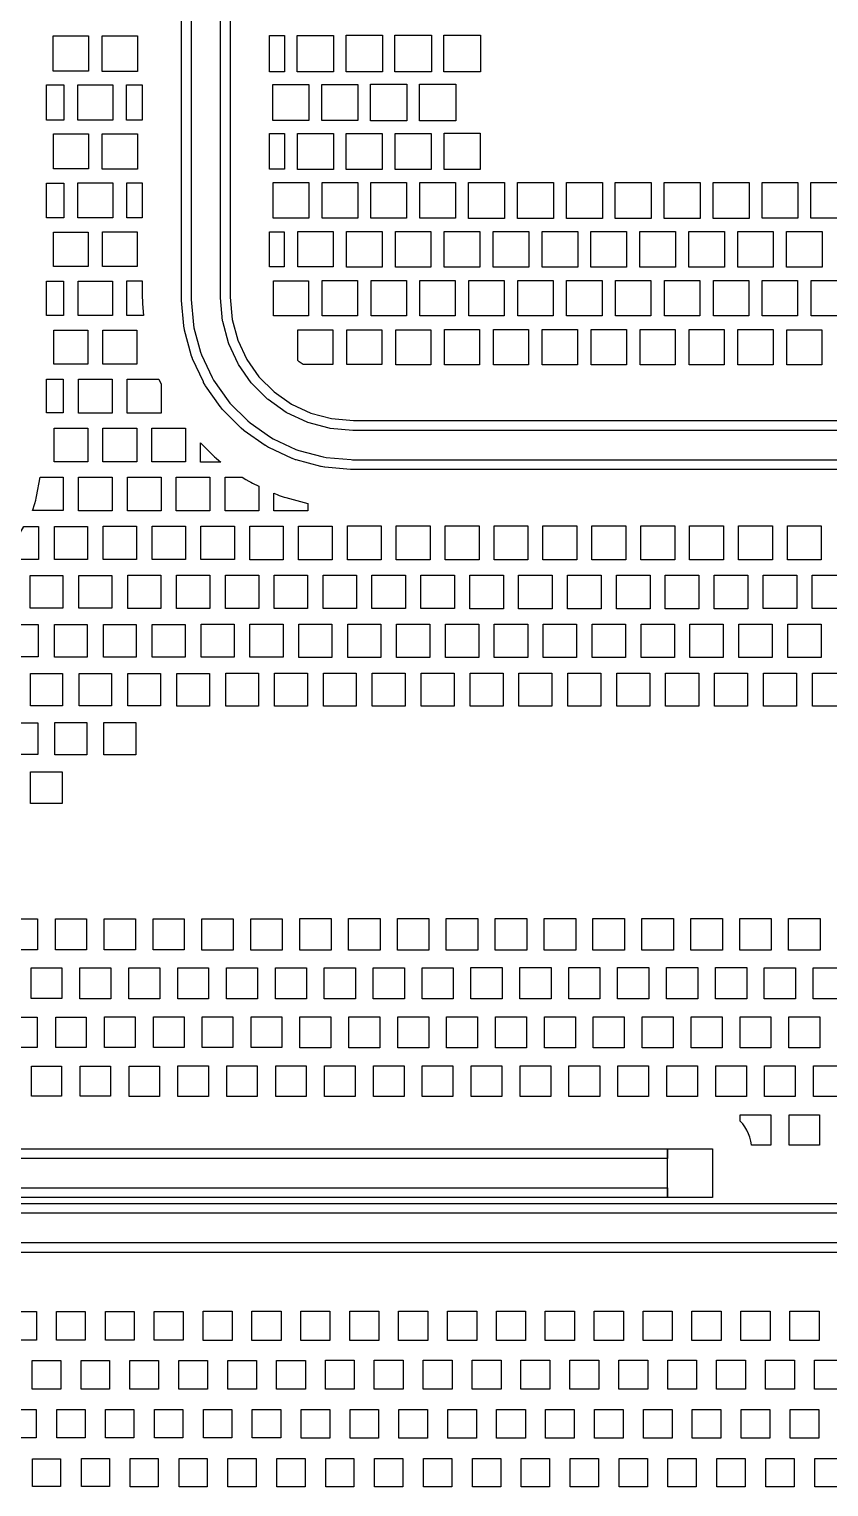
# Model space of a CAD drawing. Header units: metres. Extents: x -7 to 1980, y 20 to 2007.
# Drawn here: x 704 to 1113, y 68 to 812 of the extents above; entities that cross this region are included whole.
import ezdxf

# ---------------------------------------------------------------- set-up
doc = ezdxf.new("R2010")
doc.units = ezdxf.units.M

msp = doc.modelspace()

# ---------------------------------------------------------------- linework, layer by layer
for points in [[(869, 587.5), (868.89, 587.5), (868.02, 587.54), (867.91, 587.55), (854.89, 588.69), (854.67, 588.72), (852.95, 589.02), (852.74, 589.07), (840.11, 592.45), (839.91, 592.51), (838.27, 593.11), (838.07, 593.19), (826.22, 598.72), (826.02, 598.82), (824.51, 599.69), (824.33, 599.81), (813.62, 607.31), (813.45, 607.44), (812.11, 608.56), (811.95, 608.71), (802.71, 617.95), (802.56, 618.11), (801.44, 619.45), (801.31, 619.62), (793.81, 630.33), (793.69, 630.51), (792.82, 632.02), (792.72, 632.22), (787.19, 644.07), (787.11, 644.27), (786.51, 645.91), (786.45, 646.11), (783.07, 658.74), (783.02, 658.95), (782.72, 660.67), (782.69, 660.89), (781.55, 673.91), (781.54, 674.02), (781.5, 674.89), (781.5, 675), (781.5, 1224.05)], [(786.5, 1224), (786.5, 675.05), (786.53, 674.29), (787.66, 661.43), (787.92, 659.93), (791.25, 647.51), (791.77, 646.08), (797.2, 634.43), (797.97, 633.11), (805.34, 622.58), (806.32, 621.41), (815.41, 612.32), (816.58, 611.34), (827.11, 603.97), (828.43, 603.2), (840.08, 597.77), (841.51, 597.25), (853.93, 593.92), (855.43, 593.66), (868.29, 592.53), (869.05, 592.5), (1480, 592.5)], [(1480, 607.5), (869.44, 607.5), (869.22, 607.51), (857.5, 608.53), (857.07, 608.61), (846.13, 611.54), (845.73, 611.69), (835.46, 616.48), (835.09, 616.69), (825.81, 623.19), (825.48, 623.47), (817.47, 631.48), (817.19, 631.81), (810.69, 641.09), (810.48, 641.46), (805.69, 651.73), (805.54, 652.13), (802.61, 663.07), (802.53, 663.5), (801.51, 675.22), (801.5, 675.44), (801.5, 1223.61)], [(806.5, 1223.5), (806.5, 675.55), (807.5, 664.16), (810.31, 653.64), (814.91, 643.77), (821.16, 634.86), (828.86, 627.16), (837.77, 620.91), (847.64, 616.31), (858.16, 613.5), (869.55, 612.5), (1480, 612.5)], [(715.98, 790.98), (715.98, 809.02), (734.02, 809.02), (734.02, 790.98), (715.98, 790.98), (715.98, 790.98)], [(740.92, 790.92), (740.92, 809.08), (759.08, 809.08), (759.08, 790.92), (740.92, 790.92), (740.92, 790.92)], [(826.5, 809.25), (834.25, 809.25), (834.25, 790.75), (826.5, 790.75), (826.5, 809.25), (826.5, 809.25)], [(840.71, 790.71), (840.71, 809.29), (859.29, 809.29), (859.29, 790.71), (840.71, 790.71), (840.71, 790.71)], [(865.67, 790.67), (865.67, 809.33), (884.33, 809.33), (884.33, 790.67), (865.67, 790.67), (865.67, 790.67)], [(890.63, 790.63), (890.63, 809.37), (909.37, 809.37), (909.37, 790.63), (890.63, 790.63), (890.63, 790.63)], [(915.6, 790.6), (915.6, 809.4), (934.4, 809.4), (934.4, 790.6), (915.6, 790.6), (915.6, 790.6)], [(712.5, 783.95), (721.45, 783.95), (721.45, 766.05), (712.5, 766.05), (712.5, 783.95), (712.5, 783.95)], [(728.49, 765.99), (728.49, 784.01), (746.51, 784.01), (746.51, 765.99), (728.49, 765.99), (728.49, 765.99)], [(753.44, 765.94), (753.44, 784.06), (761.5, 784.06), (761.5, 765.94), (753.44, 765.94), (753.44, 765.94)], [(828.29, 765.79), (828.29, 784.21), (846.71, 784.21), (846.71, 765.79), (828.29, 765.79), (828.29, 765.79)], [(853.25, 765.75), (853.25, 784.25), (871.75, 784.25), (871.75, 765.75), (853.25, 765.75), (853.25, 765.75)], [(878.21, 765.71), (878.21, 784.29), (896.79, 784.29), (896.79, 765.71), (878.21, 765.71), (878.21, 765.71)], [(903.19, 765.69), (903.19, 784.31), (921.81, 784.31), (921.81, 765.69), (903.19, 765.69), (903.19, 765.69)], [(716.07, 741.07), (716.07, 758.93), (733.93, 758.93), (733.93, 741.07), (716.07, 741.07), (716.07, 741.07)], [(741.02, 741.02), (741.02, 758.98), (758.98, 758.98), (758.98, 741.02), (741.02, 741.02), (741.02, 741.02)], [(826.5, 759.13), (834.13, 759.13), (834.13, 740.87), (826.5, 740.87), (826.5, 759.13), (826.5, 759.13)], [(840.83, 740.83), (840.83, 759.17), (859.17, 759.17), (859.17, 740.83), (840.83, 740.83), (840.83, 740.83)], [(865.8, 740.8), (865.8, 759.2), (884.2, 759.2), (884.2, 740.8), (865.8, 740.8), (865.8, 740.8)], [(890.77, 740.77), (890.77, 759.23), (909.23, 759.23), (909.23, 740.77), (890.77, 740.77), (890.77, 740.77)], [(915.75, 740.75), (915.75, 759.25), (934.25, 759.25), (934.25, 740.75), (915.75, 740.75), (915.75, 740.75)], [(712.5, 733.85), (721.35, 733.85), (721.35, 716.15), (712.5, 716.15), (712.5, 733.85), (712.5, 733.85)], [(728.6, 716.1), (728.6, 733.9), (746.4, 733.9), (746.4, 716.1), (728.6, 716.1), (728.6, 716.1)], [(753.55, 716.05), (753.55, 733.95), (761.5, 733.95), (761.5, 716.05), (753.55, 716.05), (753.55, 716.05)], [(828.42, 715.92), (828.42, 734.08), (846.58, 734.08), (846.58, 715.92), (828.42, 715.92), (828.42, 715.92)], [(853.38, 715.88), (853.38, 734.12), (871.62, 734.12), (871.62, 715.88), (853.38, 715.88), (853.38, 715.88)], [(878.35, 715.85), (878.35, 734.15), (896.65, 734.15), (896.65, 715.85), (878.35, 715.85), (878.35, 715.85)], [(903.33, 715.83), (903.33, 734.17), (921.67, 734.17), (921.67, 715.83), (903.33, 715.83), (903.33, 715.83)], [(928.31, 715.81), (928.31, 734.19), (946.69, 734.19), (946.69, 715.81), (928.31, 715.81), (928.31, 715.81)], [(953.3, 715.8), (953.3, 734.2), (971.7, 734.2), (971.7, 715.8), (953.3, 715.8), (953.3, 715.8)], [(978.3, 715.8), (978.3, 734.2), (996.7, 734.2), (996.7, 715.8), (978.3, 715.8), (978.3, 715.8)], [(1003.3, 715.8), (1003.3, 734.2), (1021.7, 734.2), (1021.7, 715.8), (1003.3, 715.8), (1003.3, 715.8)], [(1028.3, 715.8), (1028.3, 734.2), (1046.7, 734.2), (1046.7, 715.8), (1028.3, 715.8), (1028.3, 715.8)], [(1053.31, 715.81), (1053.31, 734.19), (1071.69, 734.19), (1071.69, 715.81), (1053.31, 715.81), (1053.31, 715.81)], [(1078.33, 715.83), (1078.33, 734.17), (1096.67, 734.17), (1096.67, 715.83), (1078.33, 715.83), (1078.33, 715.83)], [(1103.35, 715.85), (1103.35, 734.15), (1121.65, 734.15), (1121.65, 715.85), (1103.35, 715.85), (1103.35, 715.85)], [(716.18, 691.18), (716.18, 708.82), (733.82, 708.82), (733.82, 691.18), (716.18, 691.18), (716.18, 691.18)], [(741.13, 691.13), (741.13, 708.87), (758.87, 708.87), (758.87, 691.13), (741.13, 691.13), (741.13, 691.13)], [(826.5, 709), (834, 709), (834, 691), (826.5, 691), (826.5, 709), (826.5, 709)], [(840.97, 690.97), (840.97, 709.03), (859.03, 709.03), (859.03, 690.97), (840.97, 690.97), (840.97, 690.97)], [(865.94, 690.94), (865.94, 709.06), (884.06, 709.06), (884.06, 690.94), (865.94, 690.94), (865.94, 690.94)], [(890.91, 690.91), (890.91, 709.09), (909.09, 709.09), (909.09, 690.91), (890.91, 690.91), (890.91, 690.91)], [(915.89, 690.89), (915.89, 709.11), (934.11, 709.11), (934.11, 690.89), (915.89, 690.89), (915.89, 690.89)], [(940.88, 690.88), (940.88, 709.12), (959.12, 709.12), (959.12, 690.88), (940.88, 690.88), (940.88, 690.88)], [(965.87, 690.87), (965.87, 709.13), (984.13, 709.13), (984.13, 690.87), (965.87, 690.87), (965.87, 690.87)], [(990.87, 690.87), (990.87, 709.13), (1009.13, 709.13), (1009.13, 690.87), (990.87, 690.87), (990.87, 690.87)], [(1015.87, 690.87), (1015.87, 709.13), (1034.13, 709.13), (1034.13, 690.87), (1015.87, 690.87), (1015.87, 690.87)], [(1040.88, 690.88), (1040.88, 709.12), (1059.12, 709.12), (1059.12, 690.88), (1040.88, 690.88), (1040.88, 690.88)], [(1065.89, 690.89), (1065.89, 709.11), (1084.11, 709.11), (1084.11, 690.89), (1065.89, 690.89), (1065.89, 690.89)], [(1090.91, 690.91), (1090.91, 709.09), (1109.09, 709.09), (1109.09, 690.91), (1090.91, 690.91), (1090.91, 690.91)], [(712.5, 683.74), (721.24, 683.74), (721.24, 666.26), (712.5, 666.26), (712.5, 683.74), (712.5, 683.74)], [(728.71, 666.21), (728.71, 683.79), (746.29, 683.79), (746.29, 666.21), (728.71, 666.21), (728.71, 666.21)], [(753.67, 666.17), (753.67, 683.83), (761.5, 683.83), (761.5, 675), (761.52, 674.13), (761.57, 673.04), (761.62, 672.17), (762.15, 666.17), (753.67, 666.17), (753.67, 666.17)], [(828.55, 666.05), (828.55, 683.95), (846.45, 683.95), (846.45, 666.05), (828.55, 666.05), (828.55, 666.05)], [(853.52, 666.02), (853.52, 683.98), (871.48, 683.98), (871.48, 666.02), (853.52, 666.02), (853.52, 666.02)], [(878.49, 665.99), (878.49, 684.01), (896.51, 684.01), (896.51, 665.99), (878.49, 665.99), (878.49, 665.99)], [(903.47, 665.97), (903.47, 684.03), (921.53, 684.03), (921.53, 665.97), (903.47, 665.97), (903.47, 665.97)], [(928.46, 665.96), (928.46, 684.04), (946.54, 684.04), (946.54, 665.96), (928.46, 665.96), (928.46, 665.96)], [(953.45, 665.95), (953.45, 684.05), (971.55, 684.05), (971.55, 665.95), (953.45, 665.95), (953.45, 665.95)], [(978.45, 665.95), (978.45, 684.05), (996.55, 684.05), (996.55, 665.95), (978.45, 665.95), (978.45, 665.95)], [(1003.45, 665.95), (1003.45, 684.05), (1021.55, 684.05), (1021.55, 665.95), (1003.45, 665.95), (1003.45, 665.95)], [(1028.45, 665.95), (1028.45, 684.05), (1046.55, 684.05), (1046.55, 665.95), (1028.45, 665.95), (1028.45, 665.95)], [(1053.46, 665.96), (1053.46, 684.04), (1071.54, 684.04), (1071.54, 665.96), (1053.46, 665.96), (1053.46, 665.96)], [(1078.47, 665.97), (1078.47, 684.03), (1096.53, 684.03), (1096.53, 665.97), (1078.47, 665.97), (1078.47, 665.97)], [(1103.49, 665.99), (1103.49, 684.01), (1121.51, 684.01), (1121.51, 665.99), (1103.49, 665.99), (1103.49, 665.99)], [(716.29, 641.29), (716.29, 658.71), (733.71, 658.71), (733.71, 641.29), (716.29, 641.29), (716.29, 641.29)], [(741.25, 641.25), (741.25, 658.75), (758.75, 658.75), (758.75, 641.25), (741.25, 641.25), (741.25, 641.25)], [(841.1, 643.2), (841.1, 658.9), (858.9, 658.9), (858.9, 641.1), (843.81, 641.1), (841.76, 642.54), (841.1, 643.2), (841.1, 643.2)], [(866.08, 641.08), (866.08, 658.92), (883.92, 658.92), (883.92, 641.08), (866.08, 641.08), (866.08, 641.08)], [(891.06, 641.06), (891.06, 658.94), (908.94, 658.94), (908.94, 641.06), (891.06, 641.06), (891.06, 641.06)], [(916.04, 641.04), (916.04, 658.96), (933.96, 658.96), (933.96, 641.04), (916.04, 641.04), (916.04, 641.04)], [(941.03, 641.03), (941.03, 658.97), (958.97, 658.97), (958.97, 641.03), (941.03, 641.03), (941.03, 641.03)], [(966.02, 641.02), (966.02, 658.98), (983.98, 658.98), (983.98, 641.02), (966.02, 641.02), (966.02, 641.02)], [(991.02, 641.02), (991.02, 658.98), (1008.98, 658.98), (1008.98, 641.02), (991.02, 641.02), (991.02, 641.02)], [(1016.02, 641.02), (1016.02, 658.98), (1033.98, 658.98), (1033.98, 641.02), (1016.02, 641.02), (1016.02, 641.02)], [(1041.03, 641.03), (1041.03, 658.97), (1058.97, 658.97), (1058.97, 641.03), (1041.03, 641.03), (1041.03, 641.03)], [(1066.04, 641.04), (1066.04, 658.96), (1083.96, 658.96), (1083.96, 641.04), (1066.04, 641.04), (1066.04, 641.04)], [(1091.06, 641.06), (1091.06, 658.94), (1108.94, 658.94), (1108.94, 641.06), (1091.06, 641.06), (1091.06, 641.06)], [(712.5, 633.62), (721.12, 633.62), (721.12, 616.38), (712.5, 616.38), (712.5, 633.62), (712.5, 633.62)], [(728.83, 616.33), (728.83, 633.67), (746.17, 633.67), (746.17, 616.33), (728.83, 616.33), (728.83, 616.33)], [(753.79, 616.29), (753.79, 633.71), (769.96, 633.71), (771.21, 631.02), (771.21, 616.29), (753.79, 616.29), (753.79, 616.29)], [(716.41, 591.41), (716.41, 608.59), (733.59, 608.59), (733.59, 591.41), (716.41, 591.41), (716.41, 591.41)], [(741.37, 591.37), (741.37, 608.63), (758.63, 608.63), (758.63, 591.37), (741.37, 591.37), (741.37, 591.37)], [(766.34, 591.34), (766.34, 608.66), (783.66, 608.66), (783.66, 591.34), (766.34, 591.34), (766.34, 591.34)], [(791.3, 591.3), (791.3, 601.07), (797.81, 594.57), (798.44, 593.96), (799.24, 593.23), (800.58, 592.1), (801.45, 591.44), (801.64, 591.3), (791.3, 591.3), (791.3, 591.3)], [(709.21, 583.5), (721, 583.5), (721, 566.5), (705.32, 566.5), (705.7, 567.42), (706.3, 569.06), (706.63, 570.1), (707.08, 571.78), (707.31, 572.85), (707.48, 573.7), (709.21, 583.5), (709.21, 583.5)], [(728.96, 566.46), (728.96, 583.54), (746.04, 583.54), (746.04, 566.46), (728.96, 566.46), (728.96, 566.46)], [(753.92, 566.42), (753.92, 583.58), (771.08, 583.58), (771.08, 566.42), (753.92, 566.42), (753.92, 566.42)], [(778.89, 566.39), (778.89, 583.61), (796.11, 583.61), (796.11, 566.39), (778.89, 566.39), (778.89, 566.39)], [(803.85, 566.35), (803.85, 583.65), (812.54, 583.65), (812.86, 583.43), (813.58, 582.94), (814.5, 582.35), (816.02, 581.48), (816.98, 580.98), (817.76, 580.59), (821.15, 579.02), (821.15, 566.35), (803.85, 566.35), (803.85, 566.35)], [(1480, 587.5), (869, 587.5), (869, 587.5)], [(828.83, 566.33), (828.83, 575.44), (829.61, 575.07), (830.41, 574.72), (831.42, 574.3), (833.06, 573.7), (834.1, 573.37), (834.94, 573.13), (846.17, 570.12), (846.17, 566.33), (828.83, 566.33), (828.83, 566.33)], [(791.44, 541.44), (791.44, 558.56), (808.56, 558.56), (808.56, 541.44), (791.44, 541.44), (791.44, 541.44)], [(816.41, 541.41), (816.41, 558.59), (833.59, 558.59), (833.59, 541.41), (816.41, 541.41), (816.41, 541.41)], [(841.39, 541.39), (841.39, 558.61), (858.61, 558.61), (858.61, 541.39), (841.39, 541.39), (841.39, 541.39)], [(866.36, 541.36), (866.36, 558.64), (883.64, 558.64), (883.64, 541.36), (866.36, 541.36), (866.36, 541.36)], [(891.35, 541.35), (891.35, 558.65), (908.65, 558.65), (908.65, 541.35), (891.35, 541.35), (891.35, 541.35)], [(916.33, 541.33), (916.33, 558.67), (933.67, 558.67), (933.67, 541.33), (916.33, 541.33), (916.33, 541.33)], [(941.33, 541.33), (941.33, 558.67), (958.67, 558.67), (958.67, 541.33), (941.33, 541.33), (941.33, 541.33)], [(966.32, 541.32), (966.32, 558.68), (983.68, 558.68), (983.68, 541.32), (966.32, 541.32), (966.32, 541.32)], [(991.32, 541.32), (991.32, 558.68), (1008.68, 558.68), (1008.68, 541.32), (991.32, 541.32), (991.32, 541.32)], [(1016.32, 541.32), (1016.32, 558.68), (1033.68, 558.68), (1033.68, 541.32), (1016.32, 541.32), (1016.32, 541.32)], [(1041.33, 541.33), (1041.33, 558.67), (1058.67, 558.67), (1058.67, 541.33), (1041.33, 541.33), (1041.33, 541.33)], [(1066.33, 541.33), (1066.33, 558.67), (1083.67, 558.67), (1083.67, 541.33), (1066.33, 541.33), (1066.33, 541.33)], [(1091.35, 541.35), (1091.35, 558.65), (1108.65, 558.65), (1108.65, 541.35), (1091.35, 541.35), (1091.35, 541.35)], [(691.58, 541.58), (691.58, 542.24), (700.92, 558.42), (708.42, 558.42), (708.42, 541.58), (691.58, 541.58), (691.58, 541.58)], [(716.54, 541.54), (716.54, 558.46), (733.46, 558.46), (733.46, 541.54), (716.54, 541.54), (716.54, 541.54)], [(741.5, 541.5), (741.5, 558.5), (758.5, 558.5), (758.5, 541.5), (741.5, 541.5), (741.5, 541.5)], [(766.47, 541.47), (766.47, 558.53), (783.53, 558.53), (783.53, 541.47), (766.47, 541.47), (766.47, 541.47)], [(704.12, 516.62), (704.12, 533.38), (720.88, 533.38), (720.88, 516.62), (704.12, 516.62), (704.12, 516.62)], [(729.09, 516.59), (729.09, 533.41), (745.91, 533.41), (745.91, 516.59), (729.09, 516.59), (729.09, 516.59)], [(754.05, 516.55), (754.05, 533.45), (770.95, 533.45), (770.95, 516.55), (754.05, 516.55), (754.05, 516.55)], [(779.02, 516.52), (779.02, 533.48), (795.98, 533.48), (795.98, 516.52), (779.02, 516.52), (779.02, 516.52)], [(803.99, 516.49), (803.99, 533.51), (821.01, 533.51), (821.01, 516.49), (803.99, 516.49), (803.99, 516.49)], [(828.97, 516.47), (828.97, 533.53), (846.03, 533.53), (846.03, 516.47), (828.97, 516.47), (828.97, 516.47)], [(853.95, 516.45), (853.95, 533.55), (871.05, 533.55), (871.05, 516.45), (853.95, 516.45), (853.95, 516.45)], [(878.93, 516.43), (878.93, 533.57), (896.07, 533.57), (896.07, 516.43), (878.93, 516.43), (878.93, 516.43)], [(903.91, 516.41), (903.91, 533.59), (921.09, 533.59), (921.09, 516.41), (903.91, 516.41), (903.91, 516.41)], [(928.9, 516.4), (928.9, 533.6), (946.1, 533.6), (946.1, 516.4), (928.9, 516.4), (928.9, 516.4)], [(953.9, 516.4), (953.9, 533.6), (971.1, 533.6), (971.1, 516.4), (953.9, 516.4), (953.9, 516.4)], [(978.9, 516.4), (978.9, 533.6), (996.1, 533.6), (996.1, 516.4), (978.9, 516.4), (978.9, 516.4)], [(1003.9, 516.4), (1003.9, 533.6), (1021.1, 533.6), (1021.1, 516.4), (1003.9, 516.4), (1003.9, 516.4)], [(1028.9, 516.4), (1028.9, 533.6), (1046.1, 533.6), (1046.1, 516.4), (1028.9, 516.4), (1028.9, 516.4)], [(1053.9, 516.4), (1053.9, 533.6), (1071.1, 533.6), (1071.1, 516.4), (1053.9, 516.4), (1053.9, 516.4)], [(1078.91, 516.41), (1078.91, 533.59), (1096.09, 533.59), (1096.09, 516.41), (1078.91, 516.41), (1078.91, 516.41)], [(1103.93, 516.43), (1103.93, 533.57), (1121.07, 533.57), (1121.07, 516.43), (1103.93, 516.43), (1103.93, 516.43)], [(691.71, 491.71), (691.71, 508.29), (708.29, 508.29), (708.29, 491.71), (691.71, 491.71), (691.71, 491.71)], [(716.67, 491.67), (716.67, 508.33), (733.33, 508.33), (733.33, 491.67), (716.67, 491.67), (716.67, 491.67)], [(741.64, 491.64), (741.64, 508.36), (758.36, 508.36), (758.36, 491.64), (741.64, 491.64), (741.64, 491.64)], [(766.61, 491.61), (766.61, 508.39), (783.39, 508.39), (783.39, 491.61), (766.61, 491.61), (766.61, 491.61)], [(791.58, 491.58), (791.58, 508.42), (808.42, 508.42), (808.42, 491.58), (791.58, 491.58), (791.58, 491.58)], [(816.55, 491.55), (816.55, 508.45), (833.45, 508.45), (833.45, 491.55), (816.55, 491.55), (816.55, 491.55)], [(841.53, 491.53), (841.53, 508.47), (858.47, 508.47), (858.47, 491.53), (841.53, 491.53), (841.53, 491.53)], [(866.51, 491.51), (866.51, 508.49), (883.49, 508.49), (883.49, 491.51), (866.51, 491.51), (866.51, 491.51)], [(891.49, 491.49), (891.49, 508.51), (908.51, 508.51), (908.51, 491.49), (891.49, 491.49), (891.49, 491.49)], [(916.48, 491.48), (916.48, 508.52), (933.52, 508.52), (933.52, 491.48), (916.48, 491.48), (916.48, 491.48)], [(941.47, 491.47), (941.47, 508.53), (958.53, 508.53), (958.53, 491.47), (941.47, 491.47), (941.47, 491.47)], [(966.47, 491.47), (966.47, 508.53), (983.53, 508.53), (983.53, 491.47), (966.47, 491.47), (966.47, 491.47)], [(991.47, 491.47), (991.47, 508.53), (1008.53, 508.53), (1008.53, 491.47), (991.47, 491.47), (991.47, 491.47)], [(1016.47, 491.47), (1016.47, 508.53), (1033.53, 508.53), (1033.53, 491.47), (1016.47, 491.47), (1016.47, 491.47)], [(1041.47, 491.47), (1041.47, 508.53), (1058.53, 508.53), (1058.53, 491.47), (1041.47, 491.47), (1041.47, 491.47)], [(1066.48, 491.48), (1066.48, 508.52), (1083.52, 508.52), (1083.52, 491.48), (1066.48, 491.48), (1066.48, 491.48)], [(1091.49, 491.49), (1091.49, 508.51), (1108.51, 508.51), (1108.51, 491.49), (1091.49, 491.49), (1091.49, 491.49)], [(704.26, 466.76), (704.26, 483.24), (720.74, 483.24), (720.74, 466.76), (704.26, 466.76), (704.26, 466.76)], [(729.22, 466.72), (729.22, 483.28), (745.78, 483.28), (745.78, 466.72), (729.22, 466.72), (729.22, 466.72)], [(754.19, 466.69), (754.19, 483.31), (770.81, 483.31), (770.81, 466.69), (754.19, 466.69), (754.19, 466.69)], [(779.16, 466.66), (779.16, 483.34), (795.84, 483.34), (795.84, 466.66), (779.16, 466.66), (779.16, 466.66)], [(804.13, 466.63), (804.13, 483.37), (820.87, 483.37), (820.87, 466.63), (804.13, 466.63), (804.13, 466.63)], [(829.11, 466.61), (829.11, 483.39), (845.89, 483.39), (845.89, 466.61), (829.11, 466.61), (829.11, 466.61)], [(854.09, 466.59), (854.09, 483.41), (870.91, 483.41), (870.91, 466.59), (854.09, 466.59), (854.09, 466.59)], [(879.08, 466.58), (879.08, 483.42), (895.92, 483.42), (895.92, 466.58), (879.08, 466.58), (879.08, 466.58)], [(904.06, 466.56), (904.06, 483.44), (920.94, 483.44), (920.94, 466.56), (904.06, 466.56), (904.06, 466.56)], [(929.05, 466.55), (929.05, 483.45), (945.95, 483.45), (945.95, 466.55), (929.05, 466.55), (929.05, 466.55)], [(954.05, 466.55), (954.05, 483.45), (970.95, 483.45), (970.95, 466.55), (954.05, 466.55), (954.05, 466.55)], [(979.05, 466.55), (979.05, 483.45), (995.95, 483.45), (995.95, 466.55), (979.05, 466.55), (979.05, 466.55)], [(1004.05, 466.55), (1004.05, 483.45), (1020.95, 483.45), (1020.95, 466.55), (1004.05, 466.55), (1004.05, 466.55)], [(1029.05, 466.55), (1029.05, 483.45), (1045.95, 483.45), (1045.95, 466.55), (1029.05, 466.55), (1029.05, 466.55)], [(1054.05, 466.55), (1054.05, 483.45), (1070.95, 483.45), (1070.95, 466.55), (1054.05, 466.55), (1054.05, 466.55)], [(1079.06, 466.56), (1079.06, 483.44), (1095.94, 483.44), (1095.94, 466.56), (1079.06, 466.56), (1079.06, 466.56)], [(1104.08, 466.58), (1104.08, 483.42), (1120.92, 483.42), (1120.92, 466.58), (1104.08, 466.58), (1104.08, 466.58)], [(691.84, 441.84), (691.84, 458.16), (708.16, 458.16), (708.16, 441.84), (691.84, 441.84), (691.84, 441.84)], [(716.8, 441.8), (716.8, 458.2), (733.2, 458.2), (733.2, 441.8), (716.8, 441.8), (716.8, 441.8)], [(741.77, 441.77), (741.77, 458.23), (758.23, 458.23), (758.23, 441.77), (741.77, 441.77), (741.77, 441.77)], [(704.39, 416.89), (704.39, 433.11), (720.61, 433.11), (720.61, 416.89), (704.39, 416.89), (704.39, 416.89)], [(692.11, 342.11), (692.11, 357.89), (707.89, 357.89), (707.89, 342.11), (692.11, 342.11), (692.11, 342.11)], [(717.08, 342.08), (717.08, 357.92), (732.92, 357.92), (732.92, 342.08), (717.08, 342.08), (717.08, 342.08)], [(742.05, 342.05), (742.05, 357.95), (757.95, 357.95), (757.95, 342.05), (742.05, 342.05), (742.05, 342.05)], [(767.03, 342.03), (767.03, 357.97), (782.97, 357.97), (782.97, 342.03), (767.03, 342.03), (767.03, 342.03)], [(792, 342), (792, 358), (808, 358), (808, 342), (792, 342), (792, 342)], [(816.98, 341.98), (816.98, 358.02), (833.02, 358.02), (833.02, 341.98), (816.98, 341.98), (816.98, 341.98)], [(841.97, 341.97), (841.97, 358.03), (858.03, 358.03), (858.03, 341.97), (841.97, 341.97), (841.97, 341.97)], [(866.95, 341.95), (866.95, 358.05), (883.05, 358.05), (883.05, 341.95), (866.95, 341.95), (866.95, 341.95)], [(891.94, 341.94), (891.94, 358.06), (908.06, 358.06), (908.06, 341.94), (891.94, 341.94), (891.94, 341.94)], [(916.93, 341.93), (916.93, 358.07), (933.07, 358.07), (933.07, 341.93), (916.93, 341.93), (916.93, 341.93)], [(941.92, 341.92), (941.92, 358.08), (958.08, 358.08), (958.08, 341.92), (941.92, 341.92), (941.92, 341.92)], [(966.92, 341.92), (966.92, 358.08), (983.08, 358.08), (983.08, 341.92), (966.92, 341.92), (966.92, 341.92)], [(991.92, 341.92), (991.92, 358.08), (1008.08, 358.08), (1008.08, 341.92), (991.92, 341.92), (991.92, 341.92)], [(1016.92, 341.92), (1016.92, 358.08), (1033.08, 358.08), (1033.08, 341.92), (1016.92, 341.92), (1016.92, 341.92)], [(1041.92, 341.92), (1041.92, 358.08), (1058.08, 358.08), (1058.08, 341.92), (1041.92, 341.92), (1041.92, 341.92)], [(1066.93, 341.93), (1066.93, 358.07), (1083.07, 358.07), (1083.07, 341.93), (1066.93, 341.93), (1066.93, 341.93)], [(1091.94, 341.94), (1091.94, 358.06), (1108.06, 358.06), (1108.06, 341.94), (1091.94, 341.94), (1091.94, 341.94)], [(704.66, 317.16), (704.66, 332.84), (720.34, 332.84), (720.34, 317.16), (704.66, 317.16), (704.66, 317.16)], [(729.63, 317.13), (729.63, 332.87), (745.37, 332.87), (745.37, 317.13), (729.63, 317.13), (729.63, 317.13)], [(754.61, 317.11), (754.61, 332.89), (770.39, 332.89), (770.39, 317.11), (754.61, 317.11), (754.61, 317.11)], [(779.59, 317.09), (779.59, 332.91), (795.41, 332.91), (795.41, 317.09), (779.59, 317.09), (779.59, 317.09)], [(804.56, 317.06), (804.56, 332.94), (820.44, 332.94), (820.44, 317.06), (804.56, 317.06), (804.56, 317.06)], [(829.55, 317.05), (829.55, 332.95), (845.45, 332.95), (845.45, 317.05), (829.55, 317.05), (829.55, 317.05)], [(854.53, 317.03), (854.53, 332.97), (870.47, 332.97), (870.47, 317.03), (854.53, 317.03), (854.53, 317.03)], [(879.52, 317.02), (879.52, 332.98), (895.48, 332.98), (895.48, 317.02), (879.52, 317.02), (879.52, 317.02)], [(904.51, 317.01), (904.51, 332.99), (920.49, 332.99), (920.49, 317.01), (904.51, 317.01), (904.51, 317.01)], [(929.5, 317), (929.5, 333), (945.5, 333), (945.5, 317), (929.5, 317), (929.5, 317)], [(954.5, 317), (954.5, 333), (970.5, 333), (970.5, 317), (954.5, 317), (954.5, 317)], [(979.5, 317), (979.5, 333), (995.5, 333), (995.5, 317), (979.5, 317), (979.5, 317)], [(1004.5, 317), (1004.5, 333), (1020.5, 333), (1020.5, 317), (1004.5, 317), (1004.5, 317)], [(1029.5, 317), (1029.5, 333), (1045.5, 333), (1045.5, 317), (1029.5, 317), (1029.5, 317)], [(1054.5, 317), (1054.5, 333), (1070.5, 333), (1070.5, 317), (1054.5, 317), (1054.5, 317)], [(1079.51, 317.01), (1079.51, 332.99), (1095.49, 332.99), (1095.49, 317.01), (1079.51, 317.01), (1079.51, 317.01)], [(1104.52, 317.02), (1104.52, 332.98), (1120.48, 332.98), (1120.48, 317.02), (1104.52, 317.02), (1104.52, 317.02)], [(692.25, 292.25), (692.25, 307.75), (707.75, 307.75), (707.75, 292.25), (692.25, 292.25), (692.25, 292.25)], [(717.22, 292.22), (717.22, 307.78), (732.78, 307.78), (732.78, 292.22), (717.22, 292.22), (717.22, 292.22)], [(742.19, 292.19), (742.19, 307.81), (757.81, 307.81), (757.81, 292.19), (742.19, 292.19), (742.19, 292.19)], [(767.17, 292.17), (767.17, 307.83), (782.83, 307.83), (782.83, 292.17), (767.17, 292.17), (767.17, 292.17)], [(792.15, 292.15), (792.15, 307.85), (807.85, 307.85), (807.85, 292.15), (792.15, 292.15), (792.15, 292.15)], [(817.13, 292.13), (817.13, 307.87), (832.87, 307.87), (832.87, 292.13), (817.13, 292.13), (817.13, 292.13)], [(842.11, 292.11), (842.11, 307.89), (857.89, 307.89), (857.89, 292.11), (842.11, 292.11), (842.11, 292.11)], [(867.1, 292.1), (867.1, 307.9), (882.9, 307.9), (882.9, 292.1), (867.1, 292.1), (867.1, 292.1)], [(892.09, 292.09), (892.09, 307.91), (907.91, 307.91), (907.91, 292.09), (892.09, 292.09), (892.09, 292.09)], [(917.08, 292.08), (917.08, 307.92), (932.92, 307.92), (932.92, 292.08), (917.08, 292.08), (917.08, 292.08)], [(942.07, 292.07), (942.07, 307.93), (957.93, 307.93), (957.93, 292.07), (942.07, 292.07), (942.07, 292.07)], [(967.07, 292.07), (967.07, 307.93), (982.93, 307.93), (982.93, 292.07), (967.07, 292.07), (967.07, 292.07)], [(992.07, 292.07), (992.07, 307.93), (1007.93, 307.93), (1007.93, 292.07), (992.07, 292.07), (992.07, 292.07)], [(1017.07, 292.07), (1017.07, 307.93), (1032.93, 307.93), (1032.93, 292.07), (1017.07, 292.07), (1017.07, 292.07)], [(1042.07, 292.07), (1042.07, 307.93), (1057.93, 307.93), (1057.93, 292.07), (1042.07, 292.07), (1042.07, 292.07)], [(1067.08, 292.08), (1067.08, 307.92), (1082.92, 307.92), (1082.92, 292.08), (1067.08, 292.08), (1067.08, 292.08)], [(1092.09, 292.09), (1092.09, 307.91), (1107.91, 307.91), (1107.91, 292.09), (1092.09, 292.09), (1092.09, 292.09)], [(704.8, 267.3), (704.8, 282.7), (720.2, 282.7), (720.2, 267.3), (704.8, 267.3), (704.8, 267.3)], [(729.77, 267.27), (729.77, 282.73), (745.23, 282.73), (745.23, 267.27), (729.77, 267.27), (729.77, 267.27)], [(754.75, 267.25), (754.75, 282.75), (770.25, 282.75), (770.25, 267.25), (754.75, 267.25), (754.75, 267.25)], [(779.73, 267.23), (779.73, 282.77), (795.27, 282.77), (795.27, 267.23), (779.73, 267.23), (779.73, 267.23)], [(804.71, 267.21), (804.71, 282.79), (820.29, 282.79), (820.29, 267.21), (804.71, 267.21), (804.71, 267.21)], [(829.69, 267.19), (829.69, 282.81), (845.31, 282.81), (845.31, 267.19), (829.69, 267.19), (829.69, 267.19)], [(854.68, 267.18), (854.68, 282.82), (870.32, 282.82), (870.32, 267.18), (854.68, 267.18), (854.68, 267.18)], [(879.67, 267.17), (879.67, 282.83), (895.33, 282.83), (895.33, 267.17), (879.67, 267.17), (879.67, 267.17)], [(904.66, 267.16), (904.66, 282.84), (920.34, 282.84), (920.34, 267.16), (904.66, 267.16), (904.66, 267.16)], [(929.65, 267.15), (929.65, 282.85), (945.35, 282.85), (945.35, 267.15), (929.65, 267.15), (929.65, 267.15)], [(954.65, 267.15), (954.65, 282.85), (970.35, 282.85), (970.35, 267.15), (954.65, 267.15), (954.65, 267.15)], [(979.65, 267.15), (979.65, 282.85), (995.35, 282.85), (995.35, 267.15), (979.65, 267.15), (979.65, 267.15)], [(1004.65, 267.15), (1004.65, 282.85), (1020.35, 282.85), (1020.35, 267.15), (1004.65, 267.15), (1004.65, 267.15)], [(1029.65, 267.15), (1029.65, 282.85), (1045.35, 282.85), (1045.35, 267.15), (1029.65, 267.15), (1029.65, 267.15)], [(1054.65, 267.15), (1054.65, 282.85), (1070.35, 282.85), (1070.35, 267.15), (1054.65, 267.15), (1054.65, 267.15)], [(1079.66, 267.16), (1079.66, 282.84), (1095.34, 282.84), (1095.34, 267.16), (1079.66, 267.16), (1079.66, 267.16)], [(1104.67, 267.17), (1104.67, 282.83), (1120.33, 282.83), (1120.33, 267.17), (1104.67, 267.17), (1104.67, 267.17)], [(1067.23, 254.55), (1067.23, 257.77), (1082.77, 257.77), (1082.77, 242.23), (1072.92, 242.23), (1072.9, 242.46), (1072.62, 244.4), (1072.14, 246.31), (1071.48, 248.15), (1070.64, 249.93), (1069.63, 251.61), (1068.46, 253.19), (1067.23, 254.55), (1067.23, 254.55)], [(1092.24, 242.24), (1092.24, 257.76), (1107.76, 257.76), (1107.76, 242.24), (1092.24, 242.24), (1092.24, 242.24)], [(610.1, 240.5), (1030, 240.5), (1030, 235.5), (610.08, 235.5)], [(1030, 215.5), (1030, 240.5), (1053, 240.5), (1053, 215.5), (1030, 215.5), (1030, 215.5)], [(610.01, 220.5), (1030, 220.5), (1030, 215.5), (610, 215.5)], [(1480, 212.5), (1480, 207.5), (520, 207.5), (520, 212.5), (1480, 212.5), (1480, 212.5)], [(520, 187.5), (520, 192.5), (1480, 192.5), (1480, 187.5), (520, 187.5), (520, 187.5)], [(692.67, 142.67), (692.67, 157.33), (707.33, 157.33), (707.33, 142.67), (692.67, 142.67), (692.67, 142.67)], [(717.64, 142.64), (717.64, 157.36), (732.36, 157.36), (732.36, 142.64), (717.64, 142.64), (717.64, 142.64)], [(742.62, 142.62), (742.62, 157.38), (757.38, 157.38), (757.38, 142.62), (742.62, 142.62), (742.62, 142.62)], [(767.6, 142.6), (767.6, 157.4), (782.4, 157.4), (782.4, 142.6), (767.6, 142.6), (767.6, 142.6)], [(792.58, 142.58), (792.58, 157.42), (807.42, 157.42), (807.42, 142.58), (792.58, 142.58), (792.58, 142.58)], [(817.57, 142.57), (817.57, 157.43), (832.43, 157.43), (832.43, 142.57), (817.57, 142.57), (817.57, 142.57)], [(842.55, 142.55), (842.55, 157.45), (857.45, 157.45), (857.45, 142.55), (842.55, 142.55), (842.55, 142.55)], [(867.54, 142.54), (867.54, 157.46), (882.46, 157.46), (882.46, 142.54), (867.54, 142.54), (867.54, 142.54)], [(892.53, 142.53), (892.53, 157.47), (907.47, 157.47), (907.47, 142.53), (892.53, 142.53), (892.53, 142.53)], [(917.53, 142.53), (917.53, 157.47), (932.47, 157.47), (932.47, 142.53), (917.53, 142.53), (917.53, 142.53)], [(942.52, 142.52), (942.52, 157.48), (957.48, 157.48), (957.48, 142.52), (942.52, 142.52), (942.52, 142.52)], [(967.52, 142.52), (967.52, 157.48), (982.48, 157.48), (982.48, 142.52), (967.52, 142.52), (967.52, 142.52)], [(992.52, 142.52), (992.52, 157.48), (1007.48, 157.48), (1007.48, 142.52), (992.52, 142.52), (992.52, 142.52)], [(1017.52, 142.52), (1017.52, 157.48), (1032.48, 157.48), (1032.48, 142.52), (1017.52, 142.52), (1017.52, 142.52)], [(1042.52, 142.52), (1042.52, 157.48), (1057.48, 157.48), (1057.48, 142.52), (1042.52, 142.52), (1042.52, 142.52)], [(1067.53, 142.53), (1067.53, 157.47), (1082.47, 157.47), (1082.47, 142.53), (1067.53, 142.53), (1067.53, 142.53)], [(1092.53, 142.53), (1092.53, 157.47), (1107.47, 157.47), (1107.47, 142.53), (1092.53, 142.53), (1092.53, 142.53)], [(705.23, 117.73), (705.23, 132.27), (719.77, 132.27), (719.77, 117.73), (705.23, 117.73), (705.23, 117.73)], [(730.2, 117.7), (730.2, 132.3), (744.8, 132.3), (744.8, 117.7), (730.2, 117.7), (730.2, 117.7)], [(755.18, 117.68), (755.18, 132.32), (769.82, 132.32), (769.82, 117.68), (755.18, 117.68), (755.18, 117.68)], [(780.17, 117.67), (780.17, 132.33), (794.83, 132.33), (794.83, 117.67), (780.17, 117.67), (780.17, 117.67)], [(805.15, 117.65), (805.15, 132.35), (819.85, 132.35), (819.85, 117.65), (805.15, 117.65), (805.15, 117.65)], [(830.14, 117.64), (830.14, 132.36), (844.86, 132.36), (844.86, 117.64), (830.14, 117.64), (830.14, 117.64)], [(855.12, 117.62), (855.12, 132.38), (869.88, 132.38), (869.88, 117.62), (855.12, 117.62), (855.12, 117.62)], [(880.11, 117.61), (880.11, 132.39), (894.89, 132.39), (894.89, 117.61), (880.11, 117.61), (880.11, 117.61)], [(905.11, 117.61), (905.11, 132.39), (919.89, 132.39), (919.89, 117.61), (905.11, 117.61), (905.11, 117.61)], [(930.1, 117.6), (930.1, 132.4), (944.9, 132.4), (944.9, 117.6), (930.1, 117.6), (930.1, 117.6)], [(955.1, 117.6), (955.1, 132.4), (969.9, 132.4), (969.9, 117.6), (955.1, 117.6), (955.1, 117.6)], [(980.1, 117.6), (980.1, 132.4), (994.9, 132.4), (994.9, 117.6), (980.1, 117.6), (980.1, 117.6)], [(1005.1, 117.6), (1005.1, 132.4), (1019.9, 132.4), (1019.9, 117.6), (1005.1, 117.6), (1005.1, 117.6)], [(1030.1, 117.6), (1030.1, 132.4), (1044.9, 132.4), (1044.9, 117.6), (1030.1, 117.6), (1030.1, 117.6)], [(1055.1, 117.6), (1055.1, 132.4), (1069.9, 132.4), (1069.9, 117.6), (1055.1, 117.6), (1055.1, 117.6)], [(1080.11, 117.61), (1080.11, 132.39), (1094.89, 132.39), (1094.89, 117.61), (1080.11, 117.61), (1080.11, 117.61)], [(1105.11, 117.61), (1105.11, 132.39), (1119.89, 132.39), (1119.89, 117.61), (1105.11, 117.61), (1105.11, 117.61)], [(692.81, 92.81), (692.81, 107.19), (707.19, 107.19), (707.19, 92.81), (692.81, 92.81), (692.81, 92.81)], [(717.79, 92.79), (717.79, 107.21), (732.21, 107.21), (732.21, 92.79), (717.79, 92.79), (717.79, 92.79)], [(742.77, 92.77), (742.77, 107.23), (757.23, 107.23), (757.23, 92.77), (742.77, 92.77), (742.77, 92.77)], [(767.75, 92.75), (767.75, 107.25), (782.25, 107.25), (782.25, 92.75), (767.75, 92.75), (767.75, 92.75)], [(792.73, 92.73), (792.73, 107.27), (807.27, 107.27), (807.27, 92.73), (792.73, 92.73), (792.73, 92.73)], [(817.72, 92.72), (817.72, 107.28), (832.28, 107.28), (832.28, 92.72), (817.72, 92.72), (817.72, 92.72)], [(842.7, 92.7), (842.7, 107.3), (857.3, 107.3), (857.3, 92.7), (842.7, 92.7), (842.7, 92.7)], [(867.69, 92.69), (867.69, 107.31), (882.31, 107.31), (882.31, 92.69), (867.69, 92.69), (867.69, 92.69)], [(892.68, 92.68), (892.68, 107.32), (907.32, 107.32), (907.32, 92.68), (892.68, 92.68), (892.68, 92.68)], [(917.68, 92.68), (917.68, 107.32), (932.32, 107.32), (932.32, 92.68), (917.68, 92.68), (917.68, 92.68)], [(942.67, 92.67), (942.67, 107.33), (957.33, 107.33), (957.33, 92.67), (942.67, 92.67), (942.67, 92.67)], [(967.67, 92.67), (967.67, 107.33), (982.33, 107.33), (982.33, 92.67), (967.67, 92.67), (967.67, 92.67)], [(992.67, 92.67), (992.67, 107.33), (1007.33, 107.33), (1007.33, 92.67), (992.67, 92.67), (992.67, 92.67)], [(1017.67, 92.67), (1017.67, 107.33), (1032.33, 107.33), (1032.33, 92.67), (1017.67, 92.67), (1017.67, 92.67)], [(1042.67, 92.67), (1042.67, 107.33), (1057.33, 107.33), (1057.33, 92.67), (1042.67, 92.67), (1042.67, 92.67)], [(1067.68, 92.68), (1067.68, 107.32), (1082.32, 107.32), (1082.32, 92.68), (1067.68, 92.68), (1067.68, 92.68)], [(1092.68, 92.68), (1092.68, 107.32), (1107.32, 107.32), (1107.32, 92.68), (1092.68, 92.68), (1092.68, 92.68)], [(705.37, 67.87), (705.37, 82.13), (719.63, 82.13), (719.63, 67.87), (705.37, 67.87), (705.37, 67.87)], [(730.35, 67.85), (730.35, 82.15), (744.65, 82.15), (744.65, 67.85), (730.35, 67.85), (730.35, 67.85)], [(755.33, 67.83), (755.33, 82.17), (769.67, 82.17), (769.67, 67.83), (755.33, 67.83), (755.33, 67.83)], [(780.31, 67.81), (780.31, 82.19), (794.69, 82.19), (794.69, 67.81), (780.31, 67.81), (780.31, 67.81)], [(805.3, 67.8), (805.3, 82.2), (819.7, 82.2), (819.7, 67.8), (805.3, 67.8), (805.3, 67.8)], [(830.28, 67.78), (830.28, 82.22), (844.72, 82.22), (844.72, 67.78), (830.28, 67.78), (830.28, 67.78)], [(855.27, 67.77), (855.27, 82.23), (869.73, 82.23), (869.73, 67.77), (855.27, 67.77), (855.27, 67.77)], [(880.26, 67.76), (880.26, 82.24), (894.74, 82.24), (894.74, 67.76), (880.26, 67.76), (880.26, 67.76)], [(905.25, 67.75), (905.25, 82.25), (919.75, 82.25), (919.75, 67.75), (905.25, 67.75), (905.25, 67.75)], [(930.25, 67.75), (930.25, 82.25), (944.75, 82.25), (944.75, 67.75), (930.25, 67.75), (930.25, 67.75)], [(955.25, 67.75), (955.25, 82.25), (969.75, 82.25), (969.75, 67.75), (955.25, 67.75), (955.25, 67.75)], [(980.25, 67.75), (980.25, 82.25), (994.75, 82.25), (994.75, 67.75), (980.25, 67.75), (980.25, 67.75)], [(1005.25, 67.75), (1005.25, 82.25), (1019.75, 82.25), (1019.75, 67.75), (1005.25, 67.75), (1005.25, 67.75)], [(1030.25, 67.75), (1030.25, 82.25), (1044.75, 82.25), (1044.75, 67.75), (1030.25, 67.75), (1030.25, 67.75)], [(1055.25, 67.75), (1055.25, 82.25), (1069.75, 82.25), (1069.75, 67.75), (1055.25, 67.75), (1055.25, 67.75)], [(1080.25, 67.75), (1080.25, 82.25), (1094.75, 82.25), (1094.75, 67.75), (1080.25, 67.75), (1080.25, 67.75)], [(1105.26, 67.76), (1105.26, 82.24), (1119.74, 82.24), (1119.74, 67.76), (1105.26, 67.76), (1105.26, 67.76)]]:
    msp.add_lwpolyline(points)

doc.saveas('drawing.dxf')
